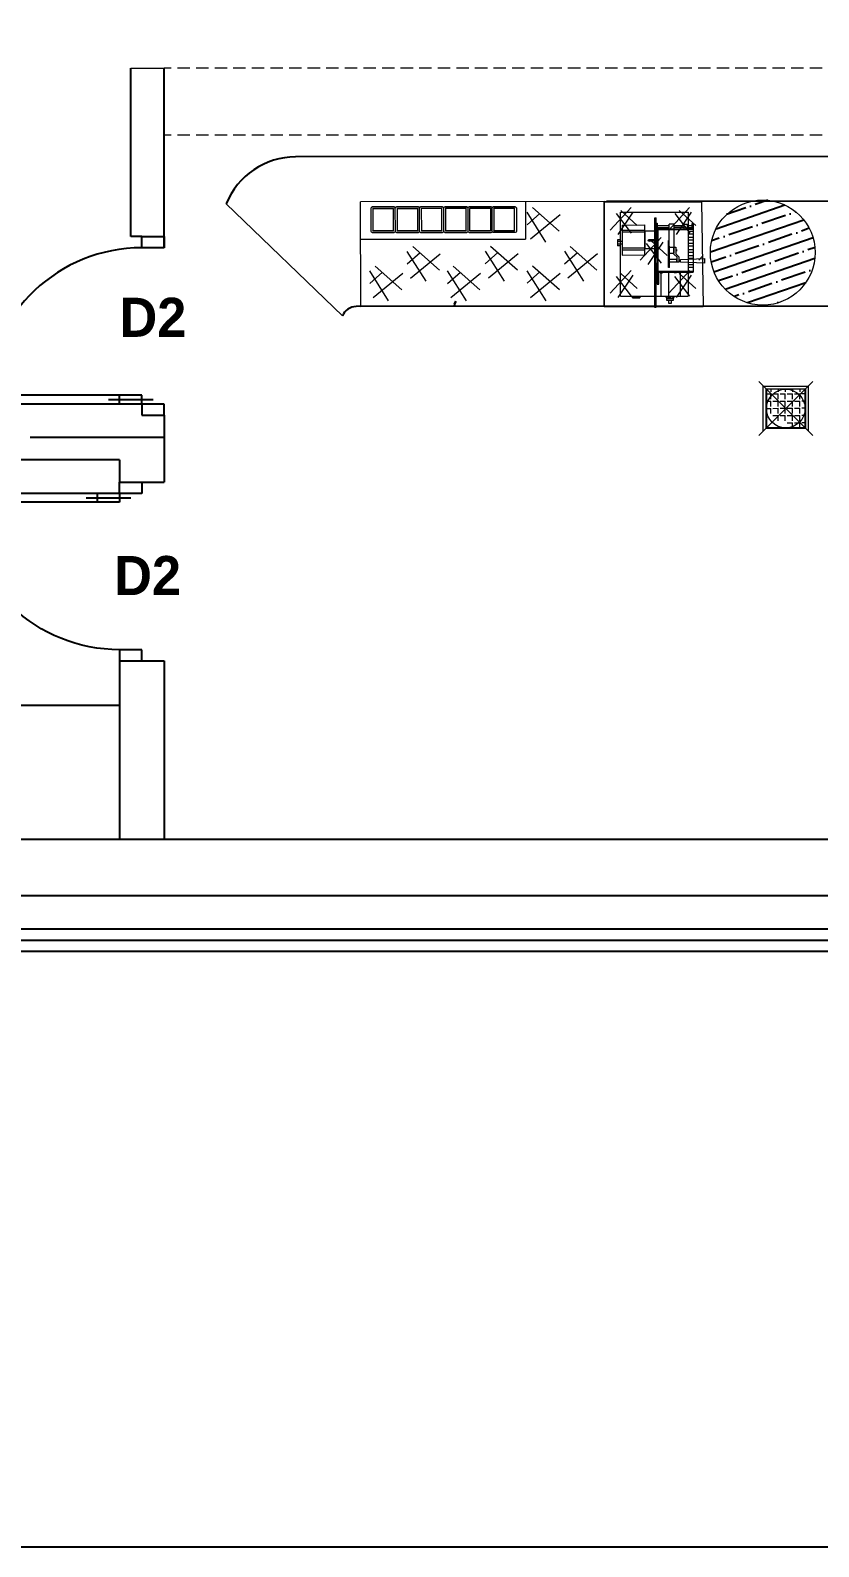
# Model space of a CAD drawing. Header units: inches. Extents: x 484217 to 497210, y -26946 to -21493.
# Drawn here: x 493713.8 to 493872.8, y -26575.3 to -26269.8 of the extents above; entities that cross this region are included whole.
import ezdxf

# ---------------------------------------------------------------- set-up
doc = ezdxf.new("R2010")
doc.units = ezdxf.units.IN
doc.header["$LTSCALE"] = 20
doc.header["$MEASUREMENT"] = 0
doc.linetypes.add('HIDDEN2', pattern=[0.1875, 0.125, -0.0625])
for name, color, linetype in [('1', 7, 'Continuous'), ('A-DIMENSION', 4, 'Continuous'), ('A-Door', 1, 'Continuous'), ('A-FIX', 6, 'Continuous'), ('A-GLASS', 4, 'Continuous'), ('A-HATCH', 8, 'Continuous'), ('I-WALL-FULL', 5, 'Continuous')]:
    doc.layers.add(name, color=color, linetype=linetype)
for name, color, linetype, lineweight in [('A-furniture', 50, 'Continuous', 9), ('A-WALL-CONC', 2, 'Continuous', 9), ('I-ANNO-TEXT', 7, 'Continuous', 18), ('TC-EQUIPMENT', 251, 'Continuous', 5)]:
    doc.layers.add(name, color=color, linetype=linetype, lineweight=lineweight)
doc.styles.add('MICRO', font='')
doc.styles.get('MICRO').set_extended_font_data('MicrogrammaSSi', bold=True)

# ---------------------------------------------------------------- blocks, each defined once
blk = doc.blocks.new('1D-L080')
at = {"layer": 'A-Door'}
for p, q in [((0.06999999999993634, 0.6488562083862632), (0.06999999999993634, 0.8488562083862802)), ((0.03787469164376489, 0.7668033117109019), (0.04999999999995453, 0.7668033117109019)), ((0.03787469164376489, 0.7507768633732042), (0.04999999999995453, 0.7507768633732042)), ((0.04999999999995453, 0.09999999999999432), (0.04999999999995453, 0.7988562083862973)), ((0.08999999999991815, 0.7988562083862973), (0.04999999999995453, 0.7988562083862973)), ((0.08999999999991815, 0.09999999999999432), (0.08999999999991815, 0.7988562083862973)), ((0.08999999999991815, 0.698856208386303), (0.04999999999995453, 0.698856208386303)), ((0.06999999999993634, 0.25), (0.06999999999993634, 0.04999999999998294)), ((0.04999999999995453, 0.1999999999999886), (0.08999999999991815, 0.1999999999999886)), ((0, 0.09999999999999432), (0, 0)), ((0.04999999999995453, 0.09999999999999432), (0, 0.09999999999999432)), ((0.04999999999995453, 0), (0.04999999999995453, 0.09999999999999432)), ((0.04999999999995453, 0.09999999999999432), (0.08999999999991815, 0.09999999999999432)), ((0.75, 0.09999999999999432), (0.7999999999999545, 0.09999999999999432)), ((0.75, 0), (0.75, 0.09999999999999432)), ((0.7999999999999545, 0.09999999999999432), (0.7999999999999545, 0)), ((0, 0), (0.04999999999995453, 0)), ((0.7999999999999545, 0), (0.75, 0))]:
    blk.add_line(p, q, dxfattribs=at)
blk.add_circle((0.01784163122158589, 0.7587900875420246), 0.02003306042211554, dxfattribs=at)
blk.add_arc((0.04999999999995453, 0.09999999999999432), 0.7000000000000455, 0, 86.72417104020366, dxfattribs=at)

msp = doc.modelspace()

# ---------------------------------------------------------------- hatches: boundary and pattern name
at = {"layer": 'A-HATCH', "ltscale": 5, "transparency": 33554687}
h = msp.add_hatch(dxfattribs=at)
h.set_pattern_fill('ANSI35', color=256, scale=0.6348313643288954, angle=154.0448241598463)
h.set_pattern_definition([(199.0448241598463, (488702.3681710069, -5591.671038133856), (1.315405049114057, -3.810526867102365), []), (199.0448241598463, (488699.8052039417, -5590.42347668601), (1.315405049114057, -3.810526867102365), [5.038973954360608, -1.007794790872121, 0, -1.007794790872121])])
edge = h.paths.add_edge_path()
edge.add_arc((493861.5458289732, -26314.44469042977), 10.65942531469487, 204.7986035022255, 308.7044949430924, ccw=False)
edge.add_arc((493861.5163082484, -26314.57007566254), 10.58052273882462, 102.415108803424, 204.2492689073628, ccw=False)
edge.add_arc((493861.5163082484, -26314.57007566254), 10.58052273881635, 309.2538295377805, 462.4151088035012, ccw=False)

# ---------------------------------------------------------------- linework, layer by layer
for p, q in [((493734.0378963673, -26311.3575809146, 4.26855191216912), (493734.0378865493, -26277.40415781047, 2.036776753079459)), ((493740.7878970178, -26313.60758091459, 4.416445644372894), (493740.7878865493, -26277.40415585865, 2.036776753079459)), ((493736.2879067769, -26311.35758091459, 6.634849703023537), (493734.0378963629, -26311.35758091459, 6.634849703023537)), ((490372.3133572589, -26575.34788577537, 6.930000000000007), (494359.2279796595, -26575.34776963802, 6.930000000000007))]:
    msp.add_line(p, q)
at = {"color": 7, "true_color": 0xffffff}
msp.add_line((493740.7879067769, -26347.35758091459, 6.634849703023537), (493740.7879080754, -26351.84789118252, 6.930000000000007), dxfattribs=at)
at = {"layer": '1'}
for p, q in [((494069.8061128459, -26295.00354349277), (493767.2996375591, -26295.29979606163)), ((494056.6953891004, -26304.0548525116), (493829.9695518441, -26304.27628124857)), ((494084.9507635294, -26325.15782684189), (493779.5220880603, -26325.45652292493)), ((493799.3612153718, -26324.97940105957), (493799.604507656, -26324.37597972406))]:
    msp.add_line(p, q, dxfattribs=at)
for centre, radius, start, end in [((493767.314107626, -26310.41453050388), 15.11474227539762, 90.05482426982293, 158.0568241638906), ((493779.5253318287, -26328.47930384956), 3.0227827943235, 90.0615242156491, 158.0645241650726), ((493802.2705566816, -26325.80114220126), 3.023163693142098, 164.2277241348159, 168.995724168321), ((493802.2705566816, -26325.80114220126), 3.023039749875728, 151.8843241651293, 164.2283241496868)]:
    msp.add_arc(centre, radius, start, end, dxfattribs=at)
at = {"layer": 'A-DIMENSION', "color": 8}
for p, q in [((493889.6753093638, -26432.84728902869, 6.930000000000007), (493529.2887200639, -26432.84789118461, 6.930000000000007)), ((494074.1751763434, -26432.84788614499, 6.930000000000007), (493713.7885870435, -26432.84848830092, 6.930000000000007))]:
    msp.add_line(p, q, dxfattribs=at)
at = {"layer": 'A-FIX'}
msp.add_line((493731.787908109, -26405.8478911909, 6.930000000000007), (493637.2879081257, -26405.8478911909, 6.930000000000007), dxfattribs=at)
at = {"layer": 'A-furniture', "linetype": 'HIDDEN2'}
for points, elevation in [([(494090.9708384952, -26277.40410794993), (493740.7585523185, -26277.4042092169)], 7.623000000000006), ([(494090.9708384952, -26290.90410794993), (493740.7878904529, -26290.90420920841)], 3.811500000000003)]:
    msp.add_lwpolyline(points, dxfattribs=dict(at, elevation=elevation))
at = {"layer": 'A-GLASS'}
for p, q in [((493529.2887198963, -26444.09729877265, 6.930000000000007), (493889.67530928, -26444.09729863644, 6.930000000000007)), ((493713.7885868759, -26444.09789588895, 6.930000000000007), (494074.1751762596, -26444.09789575275, 6.930000000000007)), ((493529.2887198963, -26450.84729876846, 6.930000000000007), (493889.6753092381, -26450.84729860082, 6.930000000000007)), ((493713.7885868759, -26450.84789588476, 6.930000000000007), (494074.1751762177, -26450.84789571712, 6.930000000000007)), ((493529.2885243884, -26455.34729355491, 6.930000000000007), (493889.6753092381, -26455.34729355491, 6.930000000000007)), ((493529.2887198963, -26453.09729880199, 6.930000000000007), (493889.6753092381, -26453.09729863435, 6.930000000000007)), ((493713.788391368, -26455.34789067122, 6.930000000000007), (494074.1751762177, -26455.34789067122, 6.930000000000007)), ((493713.7885868759, -26453.09789591829, 6.930000000000007), (494074.1751762177, -26453.09789575065, 6.930000000000007))]:
    msp.add_line(p, q, dxfattribs=at)
at = {"layer": 'A-GLASS', "color": 4}
msp.add_arc((493738.7569344356, -25936.162239523, 0.6930000000000014), 385.7034997383183, 297.7821771888781, 76.81681954453833, dxfattribs=at)
at = {"layer": 'A-WALL-CONC'}
msp.add_circle((493861.5158740488, -26314.56990074146), 10.58052273881492, dxfattribs=at)
at = {"layer": 'I-WALL-FULL'}
for p, q in [((493740.7879080755, -26351.84789118252, 6.930000000000007), (493713.7883914937, -26351.84789118252, 6.930000000000007)), ((493740.7879080754, -26351.84789118252, 6.930000000000007), (493740.7879080754, -26360.8478911909, 6.930000000000007)), ((493731.787908109, -26356.34789118671, 6.930000000000007), (493637.2879081257, -26356.34789118671, 6.930000000000007)), ((493731.787908109, -26356.34789116575, 6.930000000000007), (493731.787908109, -26360.8478911909, 6.930000000000007)), ((493731.787908109, -26360.8478911909, 6.930000000000007), (493740.7879080754, -26360.8478911909, 6.930000000000007)), ((493731.787908109, -26396.84789118252, 6.930000000000007), (493731.787908109, -26432.84789117413, 6.930000000000007)), ((493731.787908109, -26396.84789118252, 6.930000000000007), (493740.7879080754, -26396.84789118252, 6.930000000000007)), ((493740.7879080754, -26396.84789118252, 6.930000000000007), (493740.7879080754, -26432.84789117413, 6.930000000000007))]:
    msp.add_line(p, q, dxfattribs=at)
at = {"layer": 'TC-EQUIPMENT'}
for p, q in [((493734.0378865493, -26277.40415781047, 2.036776753079459), (493740.7878865493, -26277.40415585865, 2.036776753079459)), ((493753.2943540393, -26304.76634996322), (493776.7213829923, -26327.3501064602)), ((493829.5329480922, -26304.31053771538), (493780.40911162, -26304.35727133889)), ((493780.4296723017, -26325.51838305931), (493780.40911162, -26304.35727133889)), ((493782.6022874466, -26305.44500425617), (493782.5240103006, -26305.58509413383)), ((493782.5283639437, -26310.33789037296), (493782.5240103006, -26305.58509413383)), ((493782.5240362847, -26305.60023632669), (493782.6021739282, -26305.45974233202)), ((493782.747103593, -26305.38302804976), (493782.6021739282, -26305.45974233202)), ((493782.6022874466, -26305.44500425617), (493782.7468057994, -26305.36775354968)), ((493787.1828283402, -26305.36352706372), (493782.7468057994, -26305.36775354968)), ((493782.747103593, -26305.38302804976), (493787.1825825147, -26305.37853694922)), ((493782.825261286, -26305.67625742953), (493782.8856405983, -26305.73456217793)), ((493787.0446439929, -26305.73098607676), (493782.8856405983, -26305.73456217793)), ((493782.8856405983, -26305.73456217793), (493782.8898083302, -26310.20316869357)), ((493787.1047262963, -26305.67248065138), (493787.0446439929, -26305.73098607676)), ((493787.0490835342, -26310.1997248997), (493787.0446439929, -26305.73098607676)), ((493787.1825825147, -26305.37853694922), (493787.3272499854, -26305.45500775994)), ((493787.3273635039, -26305.44026968401), (493787.1828283402, -26305.36352706372)), ((493787.3272499854, -26305.45500775994), (493787.4060811842, -26305.59558847088)), ((493787.4059228931, -26305.58071808773), (493787.3273635039, -26305.44026968401)), ((493787.4840605367, -26305.44022409314), (493787.4059228931, -26305.58071808773)), ((493787.4060811842, -26305.59558847088), (493787.4842116327, -26305.45441854978)), ((493787.4104088434, -26310.33324251721), (493787.4060811842, -26305.59558847088)), ((493787.4840605367, -26305.44022409314), (493787.6287183918, -26305.36337750351)), ((493787.6287443758, -26305.37851969629), (493787.4842116327, -26305.45441854978)), ((493792.0650127422, -26305.35928332484), (493787.6287183918, -26305.36337750351)), ((493787.6287443758, -26305.37851969629), (493792.0647669168, -26305.37429321033)), ((493787.7071738784, -26305.67188138336), (493787.7678250005, -26305.73031843898)), ((493791.9268211996, -26305.72606641138), (493787.7678250005, -26305.73031843898)), ((493787.7678250005, -26305.73031843898), (493787.7717209226, -26310.19879264741)), ((493791.9871753128, -26305.66769329329), (493791.9268211996, -26305.72606641138)), ((493791.9309889318, -26310.19467292695), (493791.9268211996, -26305.72606641138)), ((493792.0647669168, -26305.37429321033), (493792.2098313094, -26305.44994859213)), ((493792.2096802131, -26305.43575413548), (493792.0650127422, -26305.35928332484)), ((493792.2881001, -26305.57579842228), (493792.2096802131, -26305.43575413548)), ((493792.2098313094, -26305.44994859213), (493792.2882583914, -26305.5906688055)), ((493792.3662377434, -26305.43530442768), (493792.2881001, -26305.57579842228)), ((493792.2882583914, -26305.5906688055), (493792.3661242253, -26305.45004250354)), ((493792.2925860501, -26310.32832285176), (493792.2882583914, -26305.5906688055)), ((493792.5107892755, -26305.37387184049), (493792.3661242253, -26305.45004250354)), ((493792.3662377434, -26305.43530442768), (493792.5110351011, -26305.35886195491)), ((493796.9470836262, -26305.36977766174), (493792.5107892755, -26305.37387184049)), ((493792.5110351011, -26305.35886195491), (493796.9467858323, -26305.35450316167)), ((493792.5896228949, -26305.66709402527), (493792.6498699002, -26305.72567058324)), ((493796.8090056018, -26305.72182267243), (493792.6498699002, -26305.72567058324)), ((493792.6498699002, -26305.72567058324), (493792.6540376317, -26310.19427709882)), ((493796.8690879054, -26305.66331724712), (493796.8090056018, -26305.72182267243)), ((493796.8130338311, -26310.19002507114), (493796.8090056018, -26305.72182267243)), ((493796.9470836262, -26305.36977766174), (493797.0917439017, -26305.44557254603)), ((493797.1703032912, -26305.58602094968), (493797.0917439017, -26305.44557254603)), ((493797.1703032912, -26305.58602094968), (493797.2483014322, -26305.44512283815)), ((493797.1747704523, -26310.32407911288), (493797.1703032912, -26305.58602094968)), ((493797.2483014322, -26305.44512283815), (493797.3929664824, -26305.3689521751)), ((493797.3929664824, -26305.3689521751), (493801.8292608329, -26305.36485799636)), ((493801.8289630392, -26305.34958349635), (493797.3934841178, -26305.35407459689)), ((493797.4719396043, -26305.66257847667), (493797.5323189165, -26305.72088322507)), ((493801.6913151159, -26305.7166311974), (493797.5323189165, -26305.72088322507)), ((493797.5323189165, -26305.72088322507), (493797.5362148389, -26310.1893574335)), ((493801.7509933026, -26305.65826527437), (493801.6913151159, -26305.7166311974)), ((493801.695482848, -26310.18523771304), (493801.6913151159, -26305.7166311974)), ((493801.974041822, -26305.42659073116), (493801.8289630392, -26305.34958349635)), ((493801.8292608329, -26305.36485799636), (493801.9741929185, -26305.44078518786)), ((493802.0525940162, -26305.56636320837), (493801.974041822, -26305.42659073116)), ((493801.9741929185, -26305.44078518786), (493802.0524804979, -26305.58110128422)), ((493802.0524804979, -26305.58110128422), (493802.1304858344, -26305.44087909935)), ((493802.0524804979, -26305.58110128422), (493802.0572194688, -26310.31929175479)), ((493802.1308711624, -26305.42627333064), (493802.0525940162, -26305.56636320837)), ((493802.1304858344, -26305.44087909935), (493802.2752831918, -26305.36443662651)), ((493802.2755290173, -26305.34942674101), (493802.1308711624, -26305.42627333064)), ((493806.7115775424, -26305.36034244792), (493802.2752831918, -26305.36443662651)), ((493802.2755290173, -26305.34942674101), (493806.7112797488, -26305.34506794783)), ((493802.3541168112, -26305.65765881129), (493802.4143638163, -26305.71623536933)), ((493806.5729558989, -26305.71212284401), (493802.4143638163, -26305.71623536933)), ((493802.4185315482, -26310.18484188505), (493802.4143638163, -26305.71623536933)), ((493806.6333100118, -26305.65374972593), (493806.5729558989, -26305.71212284401)), ((493806.5729558989, -26305.71212284401), (493806.5776672499, -26310.18099397417)), ((493806.7112797488, -26305.34506794783), (493806.8560795268, -26305.42126694883)), ((493806.8563773204, -26305.43654144891), (493806.7115775424, -26305.36034244792)), ((493806.9347784182, -26305.56211946942), (493806.8560795268, -26305.42126694883)), ((493806.8563773204, -26305.43654144891), (493806.9343930904, -26305.57672523805)), ((493806.9343930904, -26305.57672523805), (493807.0130671583, -26305.43581993153)), ((493806.9391320612, -26310.31491570855), (493806.9343930904, -26305.57672523805)), ((493807.0129160619, -26305.42162547482), (493806.9347784182, -26305.56211946942)), ((493807.0129160619, -26305.42162547482), (493807.1577062242, -26305.34450707562)), ((493807.1577322083, -26305.35964926848), (493807.0130671583, -26305.43581993153)), ((493811.5934569557, -26305.34014828238), (493807.1577062242, -26305.34450707562)), ((493807.1577322083, -26305.35964926848), (493811.593754749, -26305.35542278246)), ((493807.236301213, -26305.65341507241), (493807.2962692139, -26305.71118339666)), ((493811.455272608, -26305.7076072955), (493807.2962692139, -26305.71118339666)), ((493807.2962692139, -26305.71118339666), (493807.3007087552, -26310.17992221953)), ((493811.455272608, -26305.7076072955), (493811.515487219, -26305.64883006046)), ((493811.4597121497, -26310.1763461185), (493811.455272608, -26305.7076072955)), ((493811.7385357383, -26305.41715551732), (493811.5934569557, -26305.34014828238)), ((493811.593754749, -26305.35542278246), (493811.7386868347, -26305.43134997396)), ((493811.8168233181, -26305.55747161368), (493811.7385357383, -26305.41715551732)), ((493811.7386868347, -26305.43134997396), (493811.816842107, -26305.57193787996)), ((493811.8168233181, -26305.55747161368), (493811.8217133853, -26310.30985654088)), ((493813.6623163603, -26304.32588847548), (493813.6696619112, -26311.84918396398)), ((493815.0846673629, -26305.47279725215), (493820.4716932168, -26310.2444143226)), ((493829.5329480922, -26304.31053771538), (493849.1392705515, -26304.29165528462)), ((493829.5329480922, -26304.31053771538), (493829.5535087739, -26325.47164943581)), ((493829.5535087739, -26325.47164943581), (493829.5329480922, -26304.31053771538)), ((493849.1416904782, -26304.4427838179), (493829.5330684297, -26304.4615555265)), ((493830.7481456765, -26310.05282223598), (493834.9759594079, -26305.51429048644)), ((493842.5376594549, -26310.04197611527), (493846.7654731863, -26305.50344436573)), ((493849.1392705515, -26304.29165528462), (493849.5036419916, -26325.45235204568)), ((493817.7827279781, -26312.48356777509), (493813.9667270273, -26306.44124181435)), ((493813.9691636888, -26308.96906186194), (493816.5674264579, -26306.68071448333)), ((493820.6198597491, -26306.97895897068), (493814.6373732289, -26311.88214713212)), ((493831.9538765704, -26306.72622036334), (493834.9807771823, -26310.65362035655)), ((493835.2788637537, -26306.42123672139), (493832.2602725553, -26310.9586590718)), ((493832.8337801527, -26306.4484807932), (493846.4376605566, -26306.43522129851)), ((493832.8498481646, -26323.37718493935), (493832.8337801527, -26306.4484807932)), ((493836.1882383286, -26309.14071637825), (493832.8603103205, -26306.12114808771)), ((493839.7577936092, -26307.59009487691), (493840.0296843481, -26307.59031028635)), ((493839.7751744599, -26325.60742043746), (493839.7577936092, -26307.59009487691)), ((493839.9086791129, -26307.59024634875), (493839.9261922711, -26325.6073000998)), ((493840.0376419547, -26315.69185230993), (493840.0296843481, -26307.59031028635)), ((493840.0611420705, -26308.67847561592), (493840.1821473055, -26308.67853955345)), ((493840.0667530036, -26314.60358304434), (493840.0611420705, -26308.67847561592)), ((493840.1821473055, -26308.67853955345), (493840.1877582386, -26314.60364698186)), ((493843.5682485488, -26308.85651798505), (493842.660922136, -26308.85698259178)), ((493842.6692359812, -26317.56354359612), (493842.660922136, -26308.85698259178)), ((493843.5682485488, -26308.85651798505), (493843.5734837364, -26314.72092433495)), ((493843.743390349, -26306.71537424256), (493846.770555575, -26310.64223061656)), ((493847.0687744541, -26306.40957517182), (493844.0501832557, -26310.94699752222)), ((493847.9778844141, -26309.12959844789), (493844.6500887133, -26306.10975834771)), ((493845.6843861821, -26308.85440755496), (493846.2884574268, -26308.85392620404)), ((493845.6849830963, -26309.76146215802), (493845.6843861821, -26308.85440755496)), ((493846.2884574268, -26308.85392620404), (493846.2895907651, -26309.76056949524)), ((493846.4376605566, -26306.43522129851), (493846.4535962611, -26323.3641972543)), ((493847.2858855053, -26308.73190353619), (493847.4674595115, -26308.73186353777)), ((493847.2870944083, -26309.75995617943), (493847.2858855053, -26308.73190353619)), ((493847.4674595115, -26308.73186353777), (493847.4769466936, -26318.52664183963)), ((493780.4167289806, -26311.88069913468), (493813.6696619112, -26311.84918396398)), ((493782.6066659132, -26310.4795583224), (493782.5283639437, -26310.33789037296)), ((493782.7514584963, -26310.55508139697), (493782.6066659132, -26310.4795583224)), ((493782.7514584963, -26310.55508139697), (493787.1877528469, -26310.55098721823)), ((493782.829872724, -26310.26275416232), (493782.8898083302, -26310.20316869357)), ((493782.8896572338, -26310.18897423687), (493787.0486534332, -26310.18472220919)), ((493787.0490835342, -26310.1997248997), (493782.8898083302, -26310.20316869357)), ((493787.1090587297, -26310.25816915038), (493787.0490835342, -26310.1997248997)), ((493787.3325573995, -26310.47522067204), (493787.1877528469, -26310.55098721823)), ((493787.4104088434, -26310.33324251721), (493787.3325573995, -26310.47522067204)), ((493787.4891149298, -26310.47477096431), (493787.4104088434, -26310.33324251721)), ((493787.633907513, -26310.5502940388), (493787.4891149298, -26310.47477096431)), ((493787.633907513, -26310.5502940388), (493792.0696582443, -26310.54593524556)), ((493787.7121822383, -26310.25756268737), (493787.7717209226, -26310.19879264741)), ((493791.9309889318, -26310.19467292695), (493787.7717209226, -26310.19879264741)), ((493787.771834441, -26310.18405457148), (493791.9308378353, -26310.18047847031)), ((493791.9909713223, -26310.25379310429), (493791.9309889318, -26310.19467292695)), ((493792.2147346062, -26310.47030100658), (493792.0696582443, -26310.54593524556)), ((493792.2925860501, -26310.32832285176), (493792.2147346062, -26310.47030100658)), ((493792.3711598295, -26310.47012310849), (493792.2925860501, -26310.32832285176)), ((493792.5160919147, -26310.54605029992), (493792.3711598295, -26310.47012310849)), ((493792.5160919147, -26310.54605029992), (493796.952114456, -26310.54182381397)), ((493792.5940948307, -26310.25318664113), (493792.6540376317, -26310.19427709882)), ((493792.6540188428, -26310.1798108326), (493796.8134191593, -26310.17541930258)), ((493796.8130338311, -26310.19002507114), (493792.6540376317, -26310.19427709882)), ((493796.8735526461, -26310.24873393647), (493796.8130338311, -26310.19002507114)), ((493797.0967795062, -26310.46565315084), (493796.952114456, -26310.54182381397)), ((493797.1747704523, -26310.32407911288), (493797.0967795062, -26310.46565315084)), ((493797.2536088463, -26310.46533575033), (493797.1747704523, -26310.32407911288)), ((493797.3982691219, -26310.54113063447), (493797.2536088463, -26310.46533575033)), ((493797.3982691219, -26310.54113063447), (493801.834019853, -26310.5367718413)), ((493797.4758679207, -26310.2484064781), (493797.5362148389, -26310.1893574335)), ((493801.695482848, -26310.18523771304), (493797.5362148389, -26310.1893574335)), ((493797.5366001668, -26310.17475166479), (493801.6953317516, -26310.1710432564)), ((493801.7557370481, -26310.2444901976), (493801.695482848, -26310.18523771304)), ((493801.9786849034, -26310.46060117817), (493801.834019853, -26310.5367718413)), ((493802.0572194688, -26310.31929175479), (493801.9786849034, -26310.46060117817)), ((493802.1355214387, -26310.46095970416), (493802.0572194688, -26310.31929175479)), ((493802.2805858311, -26310.53661508602), (493802.1355214387, -26310.46095970416)), ((493802.2805858311, -26310.53661508602), (493806.7160647529, -26310.53212398548)), ((493802.3583169373, -26310.24361911993), (493802.4185315482, -26310.18484188505)), ((493802.4185127594, -26310.17037561869), (493806.5777807683, -26310.16625589824)), ((493806.5776672499, -26310.18099397417), (493802.4185315482, -26310.18484188505)), ((493806.6377819479, -26310.23984234178), (493806.5776672499, -26310.18099397417)), ((493806.7160647529, -26310.53212398548), (493806.8608693054, -26310.45635743936)), ((493806.9391320612, -26310.31491570855), (493806.8608693054, -26310.45635743936)), ((493807.0174268361, -26310.45590773148), (493806.9391320612, -26310.31491570855)), ((493807.1624912285, -26310.53156311327), (493807.0174268361, -26310.45590773148)), ((493811.5985137693, -26310.52733662739), (493807.1624912285, -26310.53156311327)), ((493807.2402295298, -26310.23924307377), (493807.3007087552, -26310.17992221953)), ((493807.3002858494, -26310.16559545566), (493811.4596933607, -26310.16187985207)), ((493811.4597121497, -26310.1763461185), (493807.3007087552, -26310.17992221953)), ((493811.5196873453, -26310.23479036918), (493811.4597121497, -26310.1763461185)), ((493811.7431788195, -26310.45116596427), (493811.5985137693, -26310.52733662739)), ((493811.8217133853, -26310.30985654088), (493811.7431788195, -26310.45116596427)), ((493833.1385590278, -26309.01756349208), (493837.6732740341, -26309.01296245409)), ((493833.1385590278, -26309.01756349208), (493833.1445101401, -26315.06353665333)), ((493837.6739109466, -26310.10159106363), (493833.1397323644, -26310.10578078956)), ((493837.6749314843, -26310.4641882621), (493833.1399446686, -26310.46865699281)), ((493836.7995335262, -26316.0932555967), (493841.0276190671, -26311.55485615445)), ((493837.6732740341, -26309.01296245409), (493837.6788210296, -26315.05907511769)), ((493837.7955565419, -26310.16181246047), (493839.7602722474, -26310.15996187039)), ((493837.7986129295, -26313.78934775134), (493837.7955565419, -26310.16181246047)), ((493842.6616260913, -26309.18983902389), (493840.212764333, -26309.19238159977)), ((493840.212764333, -26309.19238159977), (493840.213276818, -26309.49454952937)), ((493847.4685689107, -26309.9410860705), (493840.2131014073, -26309.94801427485)), ((493840.213276818, -26309.49454952937), (493842.6614626498, -26309.49201414861)), ((493840.2133332181, -26309.76657257573), (493847.4688007219, -26309.75964437144)), ((493840.2133332181, -26309.76657257573), (493840.224102105, -26320.95187560716)), ((493840.2148272274, -26311.5199735084), (493840.3658450384, -26311.51985317066)), ((493840.3658450384, -26311.51985317066), (493840.3717961509, -26317.56582633198)), ((493840.4028736956, -26318.35155192231), (493840.3949400281, -26309.94743065722)), ((493846.3501639684, -26310.00220421993), (493840.3950439641, -26310.00799942832)), ((493842.9641027238, -26310.00579979474), (493842.9645424071, -26309.94549563809)), ((493843.5389696262, -26310.00522371451), (493843.5385938805, -26309.94452263598)), ((493845.6842747087, -26309.18686706512), (493843.5681370754, -26309.18897749529)), ((493843.5684652852, -26309.46113284895), (493845.6846029186, -26309.45902241886)), ((493845.6846548864, -26309.48930680437), (493843.568517253, -26309.49141723452)), ((493845.6852877092, -26309.94249254515), (493845.6851198358, -26310.00292900909)), ((493846.2591740722, -26309.76089327285), (493846.2593463779, -26309.94219546955)), ((493847.2867901374, -26309.18522158425), (493846.2890218798, -26309.18637851928)), ((493846.2895343648, -26309.48854644887), (493847.2870380082, -26309.48793313313)), ((493846.350331842, -26309.94176775591), (493846.3501639684, -26310.00220421993)), ((493846.4413005621, -26310.24459521044), (493847.4689490886, -26310.24352580972)), ((493847.4694304392, -26310.84759705433), (493846.4417819129, -26310.84866645512)), ((493846.4424099614, -26311.45381774316), (493847.4697866779, -26311.45261603516)), ((493847.1360765969, -26309.76007651716), (493847.1361094003, -26309.94097459699)), ((493793.6061053859, -26320.36650685651), (493789.7901044352, -26314.32418089578)), ((493789.7928129061, -26316.85213325065), (493792.3910756751, -26314.56378587196)), ((493796.4435089666, -26314.86203035939), (493790.4610224463, -26319.76521852076)), ((493790.9079124633, -26313.35600814329), (493796.2952029319, -26318.12708159445)), ((493805.5095860487, -26314.30922228292), (493809.3257265018, -26320.35195236065)), ((493805.5120227102, -26316.83704233064), (493808.1109614056, -26314.5486877569)), ((493812.1631300824, -26314.84747586354), (493806.1806363672, -26319.74998809841)), ((493812.0149563546, -26318.11225528888), (493806.6277981935, -26313.34091002808)), ((493821.5317792107, -26314.29401579975), (493825.3475083521, -26320.33620945326)), ((493821.5342158725, -26316.82183584733), (493824.1324786413, -26314.53348846872)), ((493828.1849119328, -26314.831732956), (493822.2024254125, -26319.73492111744)), ((493828.0370100148, -26318.09664468871), (493822.6493154293, -26313.32571073982)), ((493832.8392591209, -26311.98015582322), (493832.2343796424, -26311.98091617879)), ((493832.2343796424, -26311.98091617879), (493832.2360326607, -26313.19040332609)), ((493832.2351444301, -26312.82753431797), (493832.8401634109, -26312.82717807934)), ((493832.8393391179, -26312.34330383605), (493832.235267873, -26312.34378518683)), ((493832.8406403294, -26313.18951066323), (493832.2360326607, -26313.19040332609)), ((493832.8395069913, -26312.28286737203), (493833.1420790378, -26312.28221538472)), ((493833.1424352765, -26312.88723436547), (493832.8399883421, -26312.88693861671)), ((493833.143396309, -26313.61257545983), (493837.6775748911, -26313.6083857339)), ((493833.1436605812, -26314.00573604865), (493837.6781037779, -26314.00100270344)), ((493839.7637327518, -26313.78735765891), (493837.7986129295, -26313.78934775134)), ((493838.0055362296, -26312.76678603128), (493841.0325691487, -26316.69391421492)), ((493841.330383911, -26312.46139827254), (493838.3120645217, -26316.99895293024)), ((493838.4016982181, -26312.09589473662), (493838.4316943925, -26312.00526142141)), ((493838.4019344616, -26312.15619169829), (493838.4016982181, -26312.09589473662)), ((493838.4321029417, -26312.24686057983), (493838.4019344616, -26312.15619169829)), ((493838.4316943925, -26312.00526142141), (493838.5224955814, -26311.97482113183)), ((493838.5228757589, -26312.27726087099), (493838.4321029417, -26312.24686057983)), ((493839.7618701921, -26311.97393157422), (493838.5224955814, -26311.97482113183)), ((493838.5228757589, -26312.27726087099), (493838.6135966085, -26312.27737677657)), ((493838.5829320452, -26311.97498900531), (493838.6739694775, -26312.0048456774)), ((493838.6739739096, -26312.24658433811), (493838.583312223, -26312.27742874455)), ((493839.7622503701, -26312.27637131353), (493838.6438809942, -26312.27732480859)), ((493838.6739694775, -26312.0048456774), (493838.7037338405, -26312.09565406115)), ((493838.7041095861, -26312.15635513976), (493838.6739739096, -26312.24658433811)), ((493838.7037338405, -26312.09565406115), (493838.7041095861, -26312.15635513976)), ((493842.2400302947, -26315.18101023661), (493838.9122345941, -26312.16117013644)), ((493839.9138090377, -26312.51757832451), (493839.7625194167, -26312.51756635496)), ((493840.1877582386, -26314.60364698186), (493840.0667530036, -26314.60358304434)), ((493842.513027413, -26312.12257025107), (493842.6641775317, -26312.12217810369)), ((493842.5182181702, -26317.56366393385), (493842.513027413, -26312.12257025107)), ((493842.6655915434, -26313.51243102354), (493843.5723743371, -26313.51170180223)), ((493842.6669727525, -26314.72178586362), (493843.5734837364, -26314.72092433495)), ((493843.6025264155, -26313.51192164375), (493843.9655349258, -26313.51143753006)), ((493843.604160269, -26314.87202248531), (493843.6025264155, -26313.51192164375)), ((493844.2390564138, -26315.50652072331), (493843.604160269, -26314.87202248531)), ((493843.9655349258, -26313.51143753006), (493843.9666607268, -26314.81110910273)), ((493844.0868772351, -26314.26713414267), (493843.9657396927, -26314.2673420147)), ((493843.9659031341, -26313.96516689005), (493844.0864970572, -26313.96469440343)), ((493844.6021004901, -26315.44587195518), (493843.9666607268, -26314.81110910273)), ((493844.0864970572, -26313.96469440343), (493844.0868772351, -26314.26713414267)), ((493847.4708116478, -26312.05695189434), (493846.4431631217, -26312.05802129505)), ((493846.4433798579, -26312.66263615895), (493847.4710283845, -26312.6615667583)), ((493847.4719210473, -26313.26617442713), (493846.4442725207, -26313.26724382785)), ((493846.4448650029, -26313.93255977019), (493847.4725135294, -26313.93149036955)), ((493847.4728625728, -26314.5358334238), (493846.4453463537, -26314.53663101479)), ((493783.3545218294, -26317.29314485808), (493788.7416799904, -26322.06449011889)), ((493799.073731633, -26317.27805393808), (493804.4608897943, -26322.04939919882)), ((493815.0960571028, -26317.26257564512), (493820.4830829566, -26322.03419271558)), ((493833.1445101401, -26315.06353665333), (493837.6788210296, -26315.05907511769)), ((493840.0376419547, -26315.69185230993), (493839.9167762218, -26315.69219248925)), ((493840.2206388374, -26317.56554255278), (493840.3717961509, -26317.56582633198)), ((493842.6692359812, -26317.56354359612), (493842.5182181702, -26317.56366393385)), ((493842.6982342297, -26315.93122823787), (493844.2093528825, -26315.92947404648)), ((493842.6985832733, -26316.53557129212), (493842.6982342297, -26315.93122823787)), ((493844.2101132381, -26316.53435352495), (493842.6985832733, -26316.53557129212)), ((493844.2101132381, -26316.53435352495), (493844.2093528825, -26315.92947404648)), ((493844.2403976236, -26316.53430155691), (493844.2390564138, -26315.50652072331)), ((493844.6030020172, -26316.5339569455), (493844.2403976236, -26316.53430155691)), ((493844.6021004901, -26315.44587195518), (493844.6030020172, -26316.5339569455)), ((493844.9349374153, -26315.98948590204), (493849.7721396966, -26315.77305041124)), ((493844.9358940157, -26316.47308833569), (493844.9349374153, -26315.98948590204)), ((493849.7726043036, -26316.68037682393), (493844.9358940157, -26316.47308833569)), ((493846.4459744019, -26315.14178230291), (493847.4733511185, -26315.1405805949)), ((493847.4742437813, -26315.74518826373), (493846.4467275625, -26315.7459858548)), ((493846.4478369615, -26316.95520838752), (493847.4756249902, -26316.95454310381)), ((493847.4758417264, -26317.55915796771), (493846.4479213905, -26317.56009506106)), ((493849.329062404, -26315.28807020711), (493848.5891796118, -26316.08213766634)), ((493849.7721396966, -26315.77305041124), (493849.7726043036, -26316.68037682393)), ((493786.0524501373, -26324.30418719052), (493782.236309684, -26318.26145711293)), ((493782.2387463459, -26320.78927716058), (493784.8374132318, -26318.50079027961)), ((493788.889310099, -26318.79944607889), (493782.9073600027, -26323.70222292841)), ((493801.7717922486, -26324.28882446094), (493797.9563277218, -26318.24608718814)), ((493797.9584925738, -26320.77377492857), (493800.5567625376, -26318.4861034764)), ((493804.609195829, -26318.78434796375), (493798.6264374994, -26323.68740381791)), ((493817.7941177181, -26324.27334616805), (493813.9778449576, -26318.23088789996)), ((493813.9805534288, -26320.7588402549), (493816.5790880073, -26318.47062518352)), ((493820.6315212988, -26318.76886967086), (493814.6484911594, -26323.67179321773)), ((493830.7600000233, -26322.74992704164), (493834.9878065597, -26318.21071936567)), ((493831.9660027269, -26319.4234574763), (493834.9926243338, -26323.35004923571)), ((493835.2907109056, -26319.11766560056), (493832.2722520144, -26323.65481614139)), ((493836.2004967921, -26321.83768168149), (493832.8724292815, -26318.81770927409)), ((493847.4766348854, -26318.34493552594), (493840.2214391915, -26318.35199603759)), ((493840.221611497, -26318.53329823436), (493847.4769466936, -26318.52664183963)), ((493840.5250283284, -26319.74241239897), (493840.2229927061, -26319.74265307443)), ((493840.224102105, -26320.95187560716), (493840.5262700346, -26320.95136312205)), ((493840.5262700346, -26320.95136312205), (493840.5239189292, -26318.53318986626)), ((493840.8262071962, -26318.68369519233), (493840.826271134, -26318.56268995716)), ((493840.8262071962, -26318.68369519233), (493841.3100886347, -26318.68354682574)), ((493841.3101525723, -26318.56254159057), (493840.826271134, -26318.56268995716)), ((493841.0126348858, -26323.36911620168), (493841.0079135102, -26318.68338338434)), ((493841.3100886347, -26318.68354682574), (493841.3101525723, -26318.56254159057)), ((493842.5193751052, -26318.56143219143), (493842.5234889238, -26323.36790562952)), ((493842.5497784161, -26322.73853730164), (493846.7773203378, -26318.19987324489)), ((493843.6377444811, -26318.56047869637), (493844.1213469147, -26318.55952209598)), ((493843.6379451579, -26318.68094031225), (493843.6377444811, -26318.56047869637)), ((493844.1215547868, -26318.68065963845), (493843.6379451579, -26318.68094031225)), ((493846.7822704195, -26323.33893130536), (493843.7557811197, -26319.41206773638)), ((493843.8494114027, -26318.52969822739), (493843.8489672873, -26318.34826372334)), ((493847.080621606, -26319.10600405105), (493844.0618981, -26323.64369821096)), ((493844.1213469147, -26318.55952209598), (493844.1215547868, -26318.68065963845)), ((493844.6622076747, -26318.80631953416), (493847.9902751851, -26321.82629194163)), ((493844.9420662965, -26323.36541502161), (493844.9376286999, -26318.52852489065)), ((493846.3885023593, -26318.55729132816), (493846.8721119879, -26318.55701065428)), ((493846.388982041, -26318.67856117785), (493846.3885023593, -26318.55729132816)), ((493846.87231986, -26318.67814819675), (493846.388982041, -26318.67856117785)), ((493846.8721119879, -26318.55701065428), (493846.87231986, -26318.67814819675)), ((493832.8498481646, -26323.37718493935), (493846.4535962611, -26323.3641972543)), ((493835.2080410413, -26323.40481084347), (493836.7195710057, -26323.40359307617)), ((493835.2084212191, -26323.70725058271), (493835.2080410413, -26323.40481084347)), ((493835.2084212191, -26323.70725058271), (493836.7199511837, -26323.7060328154)), ((493836.7195710057, -26323.40359307617), (493836.7199511837, -26323.7060328154)), ((493841.9194176793, -26323.36838698036), (493841.919486049, -26323.48912040583)), ((493843.7330516358, -26323.48766196313), (493841.919486049, -26323.48912040583)), ((493841.9797902056, -26323.4895600891), (493842.1915535257, -26323.9123766729)), ((493842.282182409, -26323.70063418634), (493842.1915090954, -26323.48906400578)), ((493843.4616166395, -26323.91129564504), (493842.1915535257, -26323.9123766729)), ((493842.1919337035, -26324.21481641206), (493842.1915535257, -26323.9123766729)), ((493842.3429310233, -26323.48880416569), (493842.4334720299, -26323.70064615596)), ((493842.7056273833, -26323.7003179462), (493842.7052636074, -26323.48832724692)), ((493842.9167178825, -26323.4883747828), (493842.9169421564, -26323.69996136523)), ((493843.3705795497, -26323.48773476497), (493843.2800026346, -26323.72976163704)), ((493843.4311599481, -26323.73004541624), (493843.5218691705, -26323.4877467346)), ((493843.4616166395, -26323.91129564504), (493843.4615855053, -26324.21319896005)), ((493843.6724828648, -26323.48776589915), (493843.4616166395, -26323.91129564504)), ((493843.7328437639, -26323.36652442074), (493843.7330516358, -26323.48766196313)), ((493829.5535087739, -26325.47164943581), (493780.4296723017, -26325.51838305931)), ((493829.5535087739, -26325.47164943581), (493849.5036419916, -26325.45235204568)), ((493839.9261922711, -26325.6073000998), (493839.7751744599, -26325.60742043746)), ((493843.4615855053, -26324.21319896005), (493842.1919337035, -26324.21481641206)), ((493842.5855756435, -26324.81862338457), (493842.5850942924, -26324.21455213989)), ((493843.0694570817, -26324.81847501798), (493842.5855756435, -26324.81862338457)), ((493843.0689685356, -26324.21372784672), (493843.0694570817, -26324.81847501798)), ((493860.7071319842, -26340.56314583414), (493871.6007881024, -26351.435480915)), ((493860.7177925027, -26351.44614143363), (493871.5899952764, -26340.55275712524)), ((493861.6153199257, -26341.46919221125), (493870.6840812067, -26341.4606732569)), ((493861.6241106896, -26350.53808579954), (493861.6153199257, -26341.46919221125)), ((493862.1899474796, -26342.0430861116), (493870.1101873062, -26342.0353008108)), ((493862.1978650875, -26349.96305412877), (493862.1899474796, -26342.0430861116)), ((493870.0499942807, -26342.09610582535), (493862.2504806845, -26342.10314682996)), ((493862.2504806845, -26342.10314682996), (493862.2577934988, -26349.90279273351)), ((493863.1379334189, -26342.10275857255), (493863.138661789, -26342.65382854485)), ((493864.5928106689, -26342.10119745402), (493864.5936713464, -26342.65199561675)), ((493866.0475556121, -26342.09990814521), (493866.0484162892, -26342.6507063078)), ((493867.5024328621, -26342.09834702669), (493867.503161232, -26342.649416999)), ((493868.957177805, -26342.09705771774), (493868.9580384823, -26342.64785588054)), ((493870.0574394023, -26349.89547991925), (493870.0499942807, -26342.09610582535)), ((493870.1101873062, -26342.0353008108), (493870.1179726073, -26349.9555406376)), ((493870.6840812067, -26341.4606732569), (493870.6927324682, -26350.52916272826)), ((493862.2512446875, -26343.05130064278), (493863.1390943435, -26343.05009695657)), ((493862.2525339964, -26344.50604558567), (493863.1401190378, -26344.50538551869)), ((493863.1399510979, -26344.10857348776), (493863.1390943435, -26343.05009695657)), ((493863.1412404068, -26345.56331843065), (493863.1401190378, -26344.50538551869)), ((493863.536038682, -26343.04965720673), (493864.5939715939, -26343.04853583805)), ((493863.5371956837, -26344.50467395928), (493864.5954004049, -26344.50368489781)), ((493864.5949606553, -26344.10674055965), (493864.5939715939, -26343.04853583805)), ((493864.5959853496, -26345.56202912177), (493864.5954004049, -26344.50368489781)), ((493864.9907836248, -26343.04836789786), (493866.0487165365, -26343.04724652917)), ((493864.9919406263, -26344.50338465033), (493866.0498735382, -26344.50226328164)), ((493866.0497055983, -26344.1054512507), (493866.0487165365, -26343.04724652917)), ((493866.0509949069, -26345.5601961936), (493866.0498735382, -26344.50226328164)), ((493866.4455285678, -26343.04707858905), (493867.5034614797, -26343.04595722029)), ((493866.4468178767, -26344.50182353187), (493867.5050225981, -26344.50083447047)), ((493867.5045828483, -26344.10389013225), (493867.5034614797, -26343.04595722029)), ((493867.5060116594, -26345.55903919201), (493867.5050225981, -26344.50083447047)), ((493867.9002735107, -26343.04578928009), (493868.9582064225, -26343.04466791148)), ((493867.9015628196, -26344.50053422299), (493868.9594957314, -26344.4994128543)), ((493868.9593277912, -26344.10260082337), (493868.9582064225, -26343.04466791148)), ((493868.9606171001, -26345.55734576626), (493868.9594957314, -26344.4994128543)), ((493870.0510228984, -26343.04371601887), (493869.3550184533, -26343.04449997121)), ((493870.0523122071, -26344.49846096177), (493869.3563077622, -26344.49924491403)), ((493862.2540951148, -26345.96092283586), (493863.1416729615, -26345.95958684237)), ((493863.1425297156, -26347.01806337348), (493863.1416729615, -26345.95958684237)), ((493863.5386172998, -26345.95914709254), (493864.596689714, -26345.95842984071)), ((493863.5400461107, -26347.4142961523), (493864.5979790229, -26347.41317478361)), ((493864.5978110826, -26347.01636275267), (493864.596689714, -26345.95842984071)), ((493864.5988357769, -26348.47165131486), (493864.5979790229, -26347.41317478361)), ((493864.9933622424, -26345.95785778365), (493866.0512951545, -26345.95673641496)), ((493864.9945192441, -26347.41287453613), (493866.0527239655, -26347.41188547466)), ((493866.0522842157, -26347.0149411365), (493866.0512951545, -26345.95673641496)), ((493866.0538453344, -26348.46981838662), (493866.0527239655, -26347.41188547466)), ((493866.4481071853, -26345.95656847478), (493867.506311907, -26345.9555794133)), ((493866.4496683039, -26347.41144572489), (493867.5081448352, -26347.41058897078)), ((493867.5074332756, -26347.01351232526), (493867.506311907, -26345.9555794133)), ((493867.5085902773, -26348.46852907781), (493867.5081448352, -26347.41058897078)), ((493867.9028521281, -26345.95527916589), (493868.9610568499, -26345.95429010443)), ((493867.9044132469, -26347.41015641601), (493868.9623461588, -26347.40903504739)), ((493868.961906409, -26347.01209070909), (493868.9610568499, -26345.95429010443)), ((493868.9633352202, -26348.46723976892), (493868.9623461588, -26347.40903504739)), ((493870.0536015162, -26345.95320590467), (493869.3578688808, -26345.95412216429)), ((493870.0551626346, -26347.40808315486), (493869.3591581895, -26347.40886710712)), ((493862.1978650875, -26349.96305412877), (493870.1179726073, -26349.9555406376)), ((493870.0574394023, -26349.89547991925), (493862.2577934988, -26349.90279273351)), ((493866.4509576128, -26348.86619066779), (493867.5094341441, -26348.86533391368)), ((493867.5101497931, -26349.89785342789), (493867.5094341441, -26348.86533391368)), ((493867.9057025558, -26348.86490135891), (493868.9636354677, -26348.86377999022)), ((493868.9648947361, -26349.89656411901), (493868.9636354677, -26348.86377999022)), ((493870.0564519435, -26348.86282809768), (493869.3604474984, -26348.86361204995))]:
    msp.add_line(p, q, dxfattribs=at)
msp.add_circle((493866.1535559264, -26345.99945287689), 3.8996783808775, dxfattribs=at)

# ---------------------------------------------------------------- block references
at = {"layer": 'A-Door', "yscale": 45, "zscale": 45, "rotation": 90}
for p, xscale in [((493740.7879067769, -26347.35758091459, 6.634849703023537), 45), ((493736.2879080922, -26360.84789118042, 6.930000000000007), -45)]:
    msp.add_blockref('1D-L080', p, dxfattribs=dict(at, xscale=xscale))

# ---------------------------------------------------------------- texts
at = {"layer": 'I-ANNO-TEXT', "char_height": 7.875, "attachment_point": 1, "style": 'MICRO'}
for insert in [(493731.7879067769, -26323.6783024032, 13.56484970302354), (493730.718448826, -26375.71583506771, 6.930000000000007)]:
    msp.add_mtext_dynamic_manual_height_columns('{\\fBahnschrift Light|b1|i0|c0|p34;D2}', width=7.409931464537294, gutter_width=1.5, heights=[0], dxfattribs=dict(at, insert=insert))

doc.saveas('drawing.dxf')
